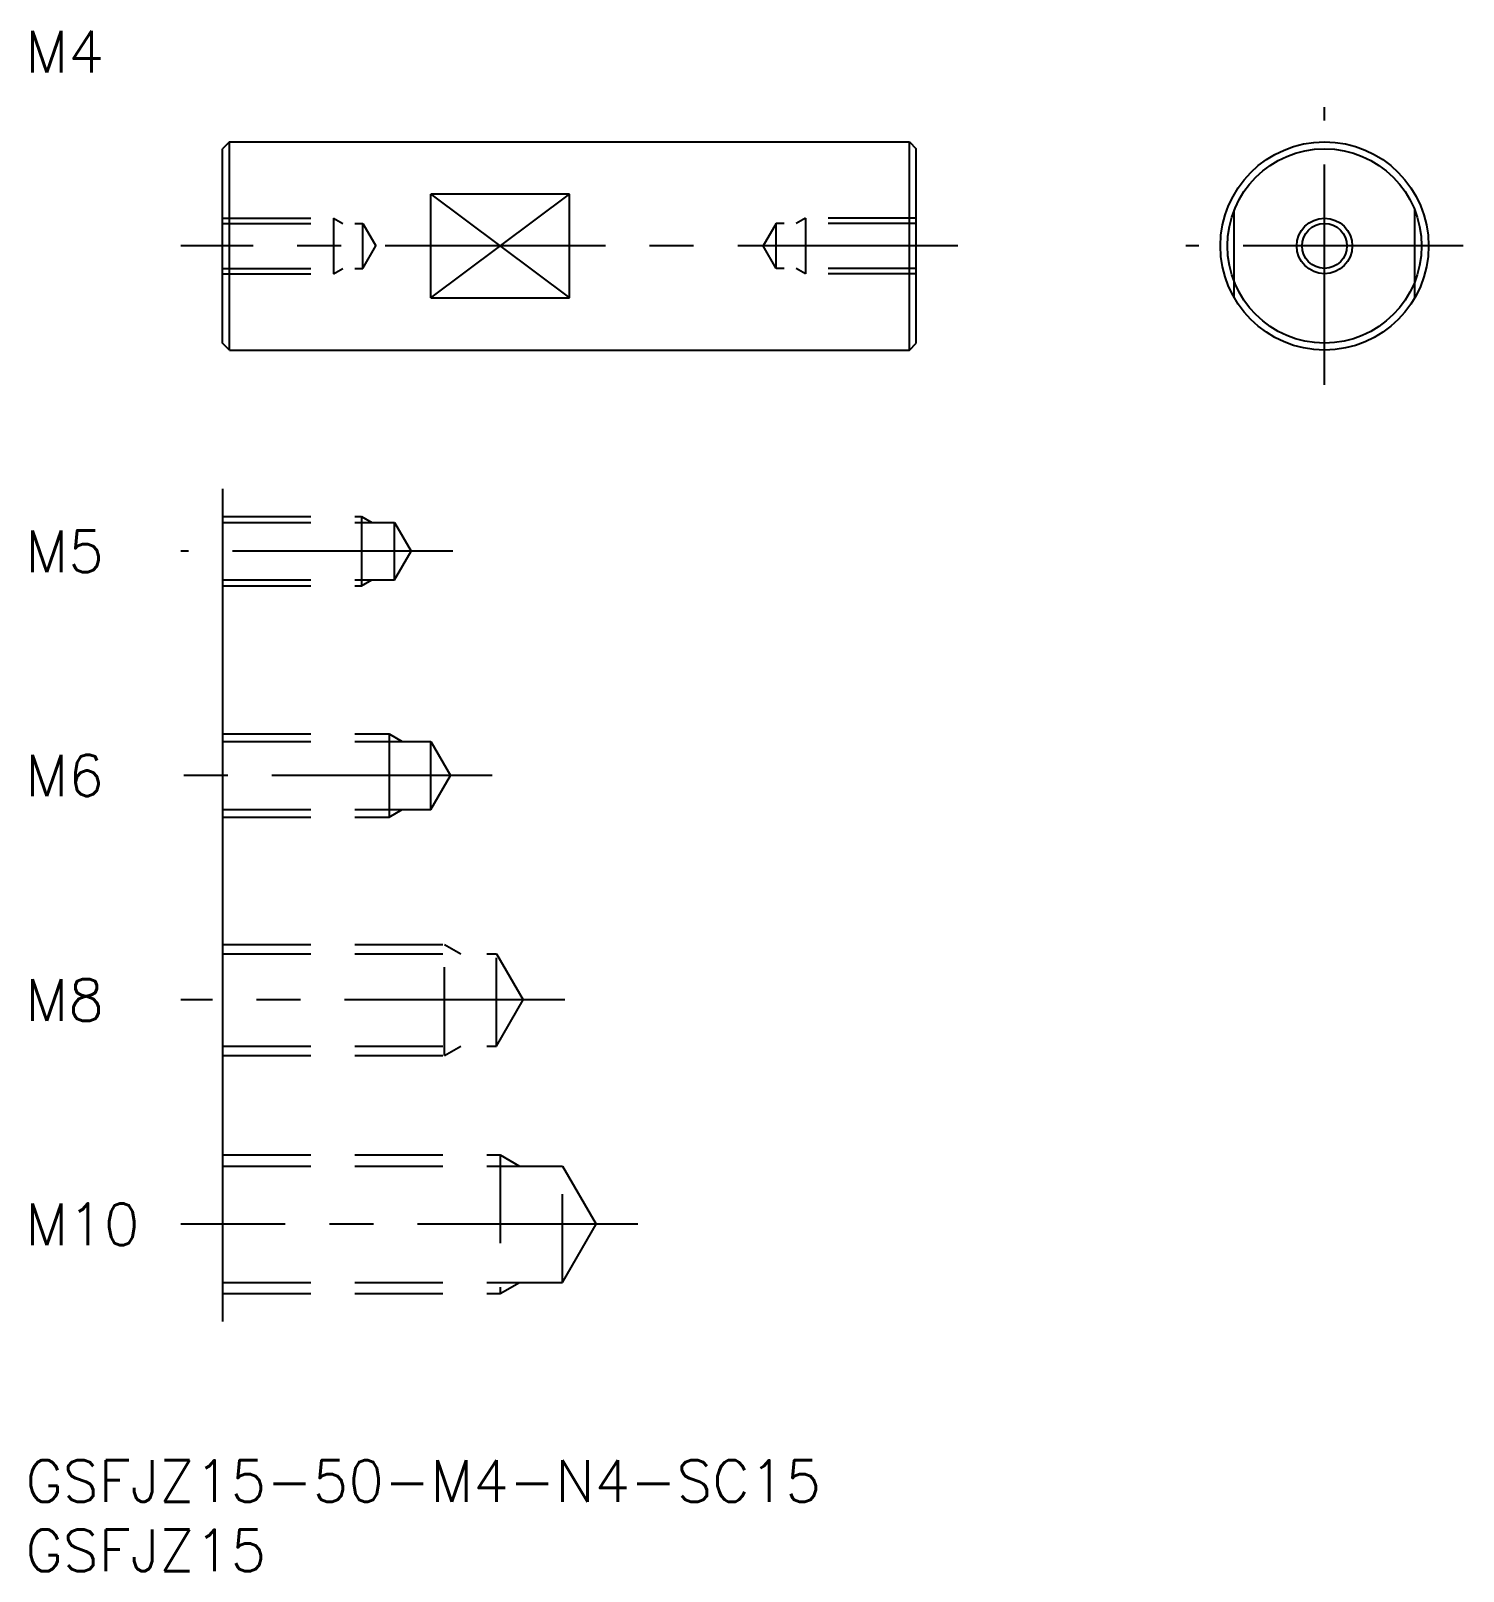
# Model space of a CAD drawing. Extents: x 0 to 104, y -8 to 103.
import ezdxf

# ---------------------------------------------------------------- set-up
doc = ezdxf.new("R2010")
doc.units = 0
doc.header["$LTSCALE"] = 0.5
doc.linetypes.add('CENTER', pattern=[50.8, 31.75, -6.35, 6.35, -6.35])
doc.linetypes.add('DASHED', pattern=[19.05, 12.7, -6.35])
for name, color, linetype in [('MSM_CENTER', 1, 'CENTER'), ('MSM_CONTINUOUS', 7, 'CONTINUOUS'), ('MSM_DASHED', 4, 'DASHED'), ('MSM_NARROW', 5, 'CONTINUOUS'), ('MSM_PART_NUMBER', 7, 'CONTINUOUS')]:
    doc.layers.add(name, color=color, linetype=linetype)
doc.styles.get("Standard").update_dxf_attribs({"font": 'txt.shx', "height": 1.5, "bigfont": 'bigfont.shx'})

# ---------------------------------------------------------------- blocks, each defined once
blk = doc.blocks.new('*U23')
at = {"layer": 'MSM_PART_NUMBER'}
blk.add_text('GSFJZ15-50-M4-N4-SC15', height=3, dxfattribs=at).set_placement((0, -3))
blk = doc.blocks.new('*U24')
at = {"layer": 'MSM_PART_NUMBER'}
blk.add_text('GSFJZ15', height=3, dxfattribs=at).set_placement((0, -8))

msp = doc.modelspace()

# ---------------------------------------------------------------- linework, layer by layer
at = {"layer": 'MSM_CENTER'}
for p, q in [((93.63, 77.5), (93.63, 97.5)), ((67.21, 87.5), (11.21, 87.5)), ((103.63, 87.5), (83.63, 87.5)), ((30.81, 65.5), (11.21, 65.5)), ((33.63, 49.34), (11.21, 49.34)), ((38.88, 33.17), (11.21, 33.17)), ((44.13, 17), (11.21, 17))]:
    msp.add_line(p, q, dxfattribs=at)
at = {"layer": 'MSM_CONTINUOUS'}
for p, q in [((14.71, 95), (14.21, 94.5)), ((14.21, 80.5), (14.21, 94.5)), ((14.71, 80), (14.71, 95)), ((14.71, 95), (63.71, 95)), ((63.71, 80), (63.71, 95)), ((63.71, 95), (64.21, 94.5)), ((64.21, 80.5), (64.21, 94.5)), ((29.21, 83.76), (29.21, 91.24)), ((39.21, 91.24), (29.21, 91.24)), ((39.21, 83.76), (39.21, 91.24)), ((29.21, 83.76), (39.21, 83.76)), ((14.71, 80), (14.21, 80.5)), ((14.71, 80), (63.71, 80)), ((63.71, 80), (64.21, 80.5)), ((14.21, 70), (14.21, 10))]:
    msp.add_line(p, q, dxfattribs=at)
for radius in [7.5, 7, 1.62]:
    msp.add_circle((93.63, 87.5), radius, dxfattribs=at)
at = {"layer": 'MSM_DASHED'}
for p, q in [((87.13, 83.76), (87.13, 91.24)), ((100.13, 83.76), (100.13, 91.24)), ((14.21, 89.5), (22.21, 89.5)), ((14.21, 89.12), (24.31, 89.12)), ((22.21, 89.5), (22.21, 85.5)), ((22.21, 89.5), (22.87, 89.12)), ((24.31, 85.88), (24.31, 89.12)), ((24.31, 89.12), (25.25, 87.5)), ((54.11, 89.12), (53.18, 87.5)), ((54.11, 85.88), (54.11, 89.12)), ((64.21, 89.12), (54.11, 89.12)), ((56.21, 89.5), (55.56, 89.12)), ((64.21, 89.5), (56.21, 89.5)), ((56.21, 89.5), (56.21, 85.5)), ((24.31, 85.88), (25.25, 87.5)), ((54.11, 85.88), (53.18, 87.5)), ((14.21, 85.88), (24.31, 85.88)), ((14.21, 85.5), (22.21, 85.5)), ((22.21, 85.5), (22.87, 85.88)), ((64.21, 85.88), (54.11, 85.88)), ((56.21, 85.5), (55.56, 85.88)), ((64.21, 85.5), (56.21, 85.5)), ((14.21, 68), (24.21, 68)), ((24.21, 68), (24.21, 63)), ((24.21, 68), (24.96, 67.57)), ((14.21, 67.57), (26.61, 67.57)), ((26.61, 63.44), (26.61, 67.57)), ((26.61, 67.57), (27.81, 65.5)), ((26.61, 63.44), (27.81, 65.5)), ((14.21, 63.44), (26.61, 63.44)), ((24.21, 63), (24.96, 63.44)), ((14.21, 63), (24.21, 63)), ((14.21, 52.34), (26.21, 52.34)), ((26.21, 52.34), (26.21, 46.34)), ((26.21, 52.34), (27.15, 51.79)), ((14.21, 51.79), (29.21, 51.79)), ((29.21, 46.88), (29.21, 51.79)), ((29.21, 51.79), (30.63, 49.34)), ((29.21, 46.88), (30.63, 49.34)), ((14.21, 46.88), (29.21, 46.88)), ((26.21, 46.34), (27.15, 46.88)), ((14.21, 46.34), (26.21, 46.34)), ((14.21, 37.17), (30.21, 37.17)), ((30.21, 29.17), (30.21, 37.17)), ((30.21, 37.17), (31.39, 36.49)), ((14.21, 36.49), (33.96, 36.49)), ((33.96, 29.84), (33.96, 36.49)), ((33.96, 36.49), (35.88, 33.17)), ((33.96, 29.84), (35.88, 33.17)), ((14.21, 29.84), (33.96, 29.84)), ((14.21, 29.17), (30.21, 29.17)), ((30.21, 29.17), (31.39, 29.84)), ((14.21, 22), (34.21, 22)), ((14.21, 21.19), (38.71, 21.19)), ((34.21, 22), (34.21, 12)), ((34.21, 22), (35.62, 21.19)), ((38.71, 12.81), (38.71, 21.19)), ((38.71, 21.19), (41.13, 17)), ((38.71, 12.81), (41.13, 17)), ((14.21, 12.81), (38.71, 12.81)), ((34.21, 12), (35.62, 12.81)), ((14.21, 12), (34.21, 12))]:
    msp.add_line(p, q, dxfattribs=at)
at = {"layer": 'MSM_NARROW'}
for p, q in [((29.21, 91.24), (39.21, 83.76)), ((29.21, 83.76), (39.21, 91.24))]:
    msp.add_line(p, q, dxfattribs=at)
msp.add_circle((93.63, 87.5), 2, dxfattribs=at)

# ---------------------------------------------------------------- block references
at = {"layer": 'MSM_CONTINUOUS'}
for name in ['*U23', '*U24']:
    msp.add_blockref(name, (0, 0), dxfattribs=at)

# ---------------------------------------------------------------- texts
at = {"layer": 'MSM_PART_NUMBER'}
for s, p in [('M4', (0, 100)), ('M5', (0, 64)), ('M6', (0, 47.84)), ('M8', (0, 31.67)), ('M10', (0, 15.5))]:
    msp.add_text(s, height=3, dxfattribs=at).set_placement(p)

doc.saveas('drawing.dxf')
